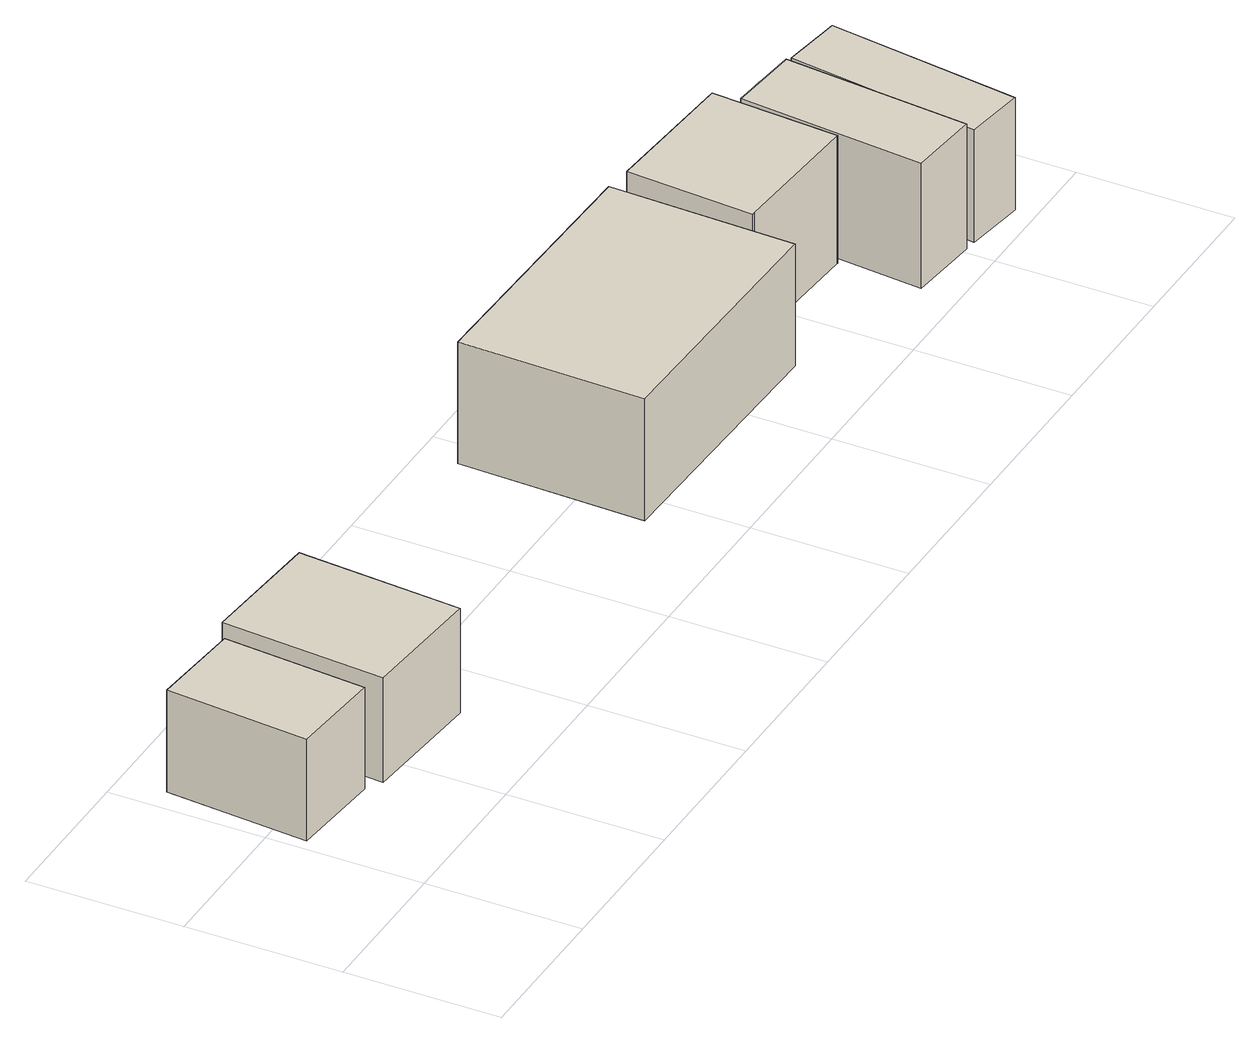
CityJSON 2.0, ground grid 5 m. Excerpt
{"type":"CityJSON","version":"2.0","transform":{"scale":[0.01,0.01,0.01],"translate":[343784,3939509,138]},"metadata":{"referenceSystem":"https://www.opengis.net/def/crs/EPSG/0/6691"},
"CityObjects":{
"building1":{"type":"Building","attributes":{"measuredHeight":8.9,"BuildingIDAttribute.prefecture":"14","BuildingIDAttribute.city":"14151","BuildingDetailAttribute.surveyYear":2015},"geometry":[{"type":"Solid","lod":"1","boundaries":[[[[0,1,2,3]],[[2,4,5,3]],[[1,6,4,2]],[[0,7,6,1]],[[3,5,7,0]],[[4,6,7,5]]]]}]},
"building2":{"type":"Building","attributes":{"measuredHeight":5.3,"BuildingIDAttribute.prefecture":"14","BuildingIDAttribute.city":"14151","BuildingDetailAttribute.surveyYear":2015},"geometry":[{"type":"Solid","lod":"1","boundaries":[[[[8,9,10,11]],[[10,12,13,11]],[[9,14,12,10]],[[8,15,14,9]],[[11,13,15,8]],[[12,14,15,13]]]]}]},
"building3":{"type":"Building","attributes":{"usage":"451","measuredHeight":4.4,"storeysAboveGround":1,"BuildingIDAttribute.prefecture":"14","BuildingIDAttribute.city":"14151","BuildingDetailAttribute.totalFloorArea":44.4,"BuildingDetailAttribute.buildingFootprintArea":44.4,"BuildingDetailAttribute.buildingStructureType":"601","BuildingDetailAttribute.buildingStructureOrgType":"1","BuildingDetailAttribute.orgUsage":"200","BuildingDetailAttribute.surveyYear":2015,"BuildingLandSlideRiskAttribute.description":"1","BuildingLandSlideRiskAttribute.areaType":"1"},"geometry":[{"type":"Solid","lod":"1","boundaries":[[[[16,17,18,19]],[[18,20,21,19]],[[17,22,20,18]],[[16,23,22,17]],[[19,21,23,16]],[[20,22,23,21]]]]}]},
"building4":{"type":"Building","attributes":{"measuredHeight":7.2,"BuildingIDAttribute.prefecture":"14","BuildingIDAttribute.city":"14151","BuildingDetailAttribute.surveyYear":2015,"BuildingLandSlideRiskAttribute.description":"1","BuildingLandSlideRiskAttribute.areaType":"1"},"geometry":[{"type":"Solid","lod":"1","boundaries":[[[[24,25,26,27,28,29]],[[28,30,31,29]],[[27,32,30,28]],[[26,33,32,27]],[[25,34,33,26]],[[24,35,34,25]],[[29,31,35,24]],[[30,32,33,34,35,31]]]]}]},
"building5":{"type":"Building","attributes":{"measuredHeight":9.3,"BuildingIDAttribute.prefecture":"14","BuildingIDAttribute.city":"14151","BuildingDetailAttribute.surveyYear":2015,"BuildingLandSlideRiskAttribute.description":"1","BuildingLandSlideRiskAttribute.areaType":"1"},"geometry":[{"type":"Solid","lod":"1","boundaries":[[[[36,37,38,39]],[[38,40,41,39]],[[37,42,40,38]],[[36,43,42,37]],[[39,41,43,36]],[[40,42,43,41]]]]}]},
"building6":{"type":"Building","attributes":{"measuredHeight":7.1,"BuildingIDAttribute.prefecture":"14","BuildingIDAttribute.city":"14151","BuildingDetailAttribute.surveyYear":2015,"BuildingLandSlideRiskAttribute.description":"1","BuildingLandSlideRiskAttribute.areaType":"1"},"geometry":[{"type":"Solid","lod":"1","boundaries":[[[[44,45,46,47]],[[46,48,49,47]],[[45,50,48,46]],[[44,51,50,45]],[[47,49,51,44]],[[48,50,51,49]]]]}]}
},
"vertices":[
[359,813,37],[320,352,37],[14,377,37],[54,839,37],[14,377,381],[54,839,381],[320,352,381],[359,813,381],
[823,816,37],[781,287,37],[372,320,37],[414,849,37],[372,320,391],[414,849,391],[781,287,391],[823,816,391],
[2787,849,27],[2769,252,27],[1886,273,27],[1902,870,27],[1886,273,439],[1902,870,439],[2769,252,439],[2787,849,439],
[3309,792,27],[3280,381,27],[3275,381,27],[2827,412,27],[2820,413,27],[2849,825,27],[2820,413,459],[2849,825,459],[2827,412,459],[3275,381,459],[3280,381,459],[3309,792,459],
[3578,696,18],[3520,98,18],[3286,121,18],[3344,719,18],[3286,121,441],[3344,719,441],[3520,98,441],[3578,696,441],
[3844,688,18],[3756,67,18],[3559,94,18],[3646,716,18],[3559,94,398],[3646,716,398],[3756,67,398],[3844,688,398]
]}
